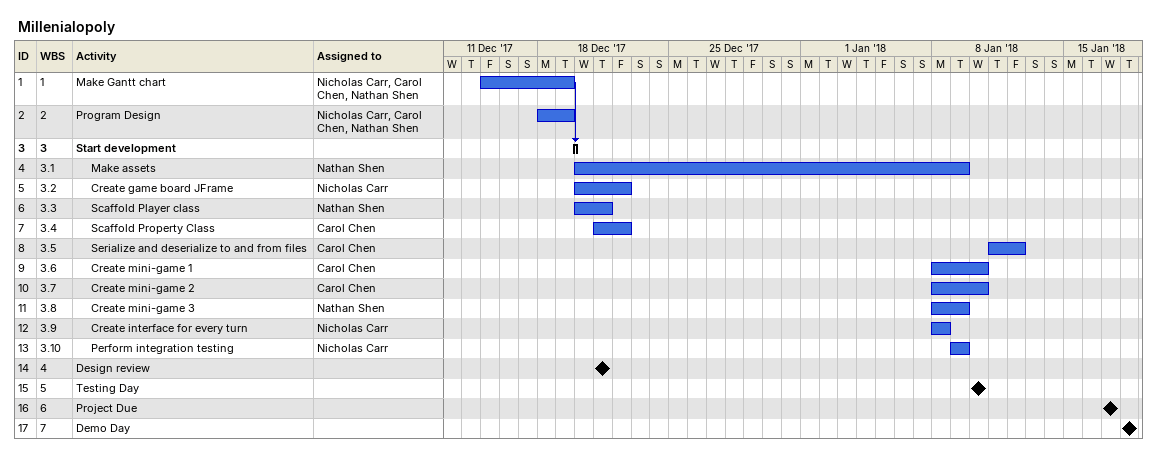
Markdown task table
Millenialopoly

| ID | WBS | Task | Start | Finish | Predecessors | Resources |
|---|---|---|---|---|---|---|
| 1 | 1 | Make Gantt chart | 2017-12-15 | 2017-12-19 |  | Nicholas Carr, Carol Chen, Nathan Shen |
| 2 | 2 | Program Design | 2017-12-18 | 2017-12-19 |  | Nicholas Carr, Carol Chen, Nathan Shen |
| 3 | 3 | **Start development** | 2017-12-20 | 2017-12-20 | 1, 2 |  |
| 4 | 3.1 | Make assets | 2017-12-20 | 2018-01-09 |  | Nathan Shen |
| 5 | 3.2 | Create game board JFrame | 2017-12-20 | 2017-12-22 |  | Nicholas Carr |
| 6 | 3.3 | Scaffold Player class | 2017-12-20 | 2017-12-21 |  | Nathan Shen |
| 7 | 3.4 | Scaffold Property Class | 2017-12-21 | 2017-12-22 |  | Carol Chen |
| 8 | 3.5 | Serialize and deserialize to and from files | 2018-01-11 | 2018-01-12 |  | Carol Chen |
| 9 | 3.6 | Create mini-game 1 | 2018-01-08 | 2018-01-10 |  | Carol Chen |
| 10 | 3.7 | Create mini-game 2 | 2018-01-08 | 2018-01-10 |  | Carol Chen |
| 11 | 3.8 | Create mini-game 3 | 2018-01-08 | 2018-01-09 |  | Nathan Shen |
| 12 | 3.9 | Create interface for every turn | 2018-01-08 | 2018-01-08 |  | Nicholas Carr |
| 13 | 3.10 | Perform integration testing | 2018-01-09 | 2018-01-09 |  | Nicholas Carr |
| 14 | 4 | Design review (milestone) | 2017-12-21 | 2017-12-21 |  |  |
| 15 | 5 | Testing Day (milestone) | 2018-01-10 | 2018-01-10 |  |  |
| 16 | 6 | Project Due (milestone) | 2018-01-17 | 2018-01-17 |  |  |
| 17 | 7 | Demo Day (milestone) | 2018-01-18 | 2018-01-18 |  |  |
